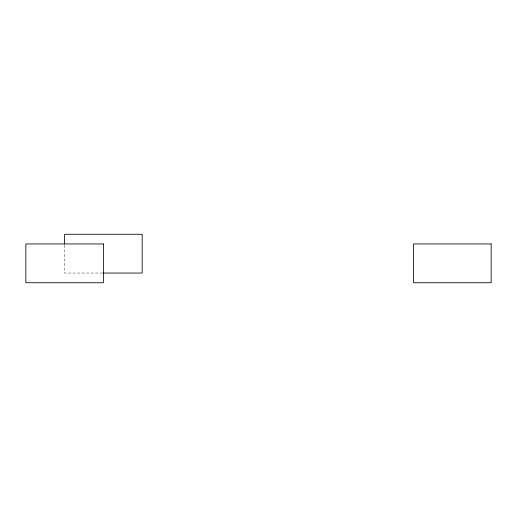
<?xml version="1.0" encoding="UTF-8"?>
<svg xmlns="http://www.w3.org/2000/svg" width="517" height="517" viewBox="0 0 517 517"><rect width="100%" height="100%" fill="white"/><g stroke="black" fill="none" stroke-linecap="round" stroke-linejoin="round"><path stroke-width="0.39" stroke-dasharray="2.58 1.94" d="M102.592 273.041L64.625 273.041L64.625 244.767"/><path stroke-width="0.78" d="M103.4 273.041L142.175 273.041L142.175 234.266L64.625 234.266L64.625 243.959M103.4 243.959L25.85 243.959L25.85 282.734L103.4 282.734L103.4 243.959M491.15 243.959L413.6 243.959L413.6 282.734L491.15 282.734L491.15 243.959"/></g></svg>
